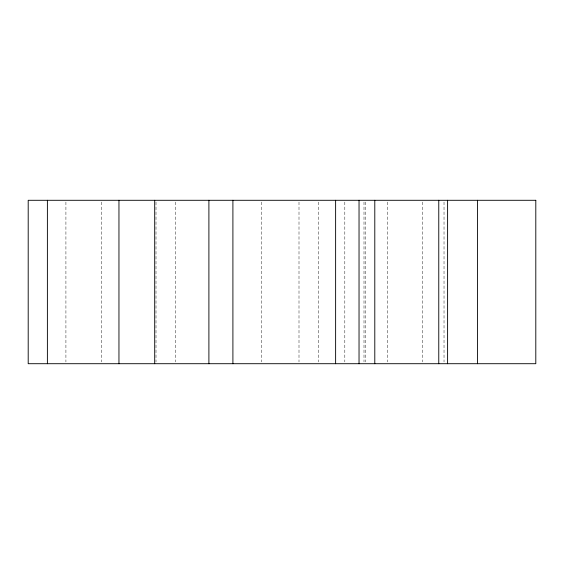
<?xml version="1.0" encoding="UTF-8"?>
<svg xmlns="http://www.w3.org/2000/svg" width="564" height="564" viewBox="0 0 564 564"><rect width="100%" height="100%" fill="white"/><g stroke="black" fill="none" stroke-linecap="round" stroke-linejoin="round"><path stroke-width="0.42" stroke-dasharray="2.82 2.11" d="M444.023 202.053L444.023 361.947M422.725 202.053L422.725 361.947M387.489 202.053L387.489 361.947M365.31 202.053L365.31 361.947M363.999 202.053L363.999 361.947M344.815 202.053L344.815 361.947M318.329 202.053L318.329 361.947M298.998 202.053L298.998 361.947M261.647 202.053L261.647 361.947M175.707 202.053L175.707 361.947M156.009 202.053L156.009 361.947M101.59 202.053L101.59 361.947M65.917 202.053L65.917 361.947"/><path stroke-width="0.85" d="M477.44 200.291L477.44 363.709M447.597 200.291L447.597 363.709M438.771 200.291L438.771 363.709M374.792 200.291L374.792 363.709M359.035 200.291L359.035 363.709M335.622 200.291L335.622 363.709M232.904 200.291L232.904 363.709M208.899 200.291L208.899 363.709M154.698 200.291L154.698 363.709M118.955 200.291L118.955 363.709M47.39 200.291L47.39 363.709M535.8 200.291L28.2 200.291L28.2 363.709L535.8 363.709L535.8 200.291"/></g></svg>
